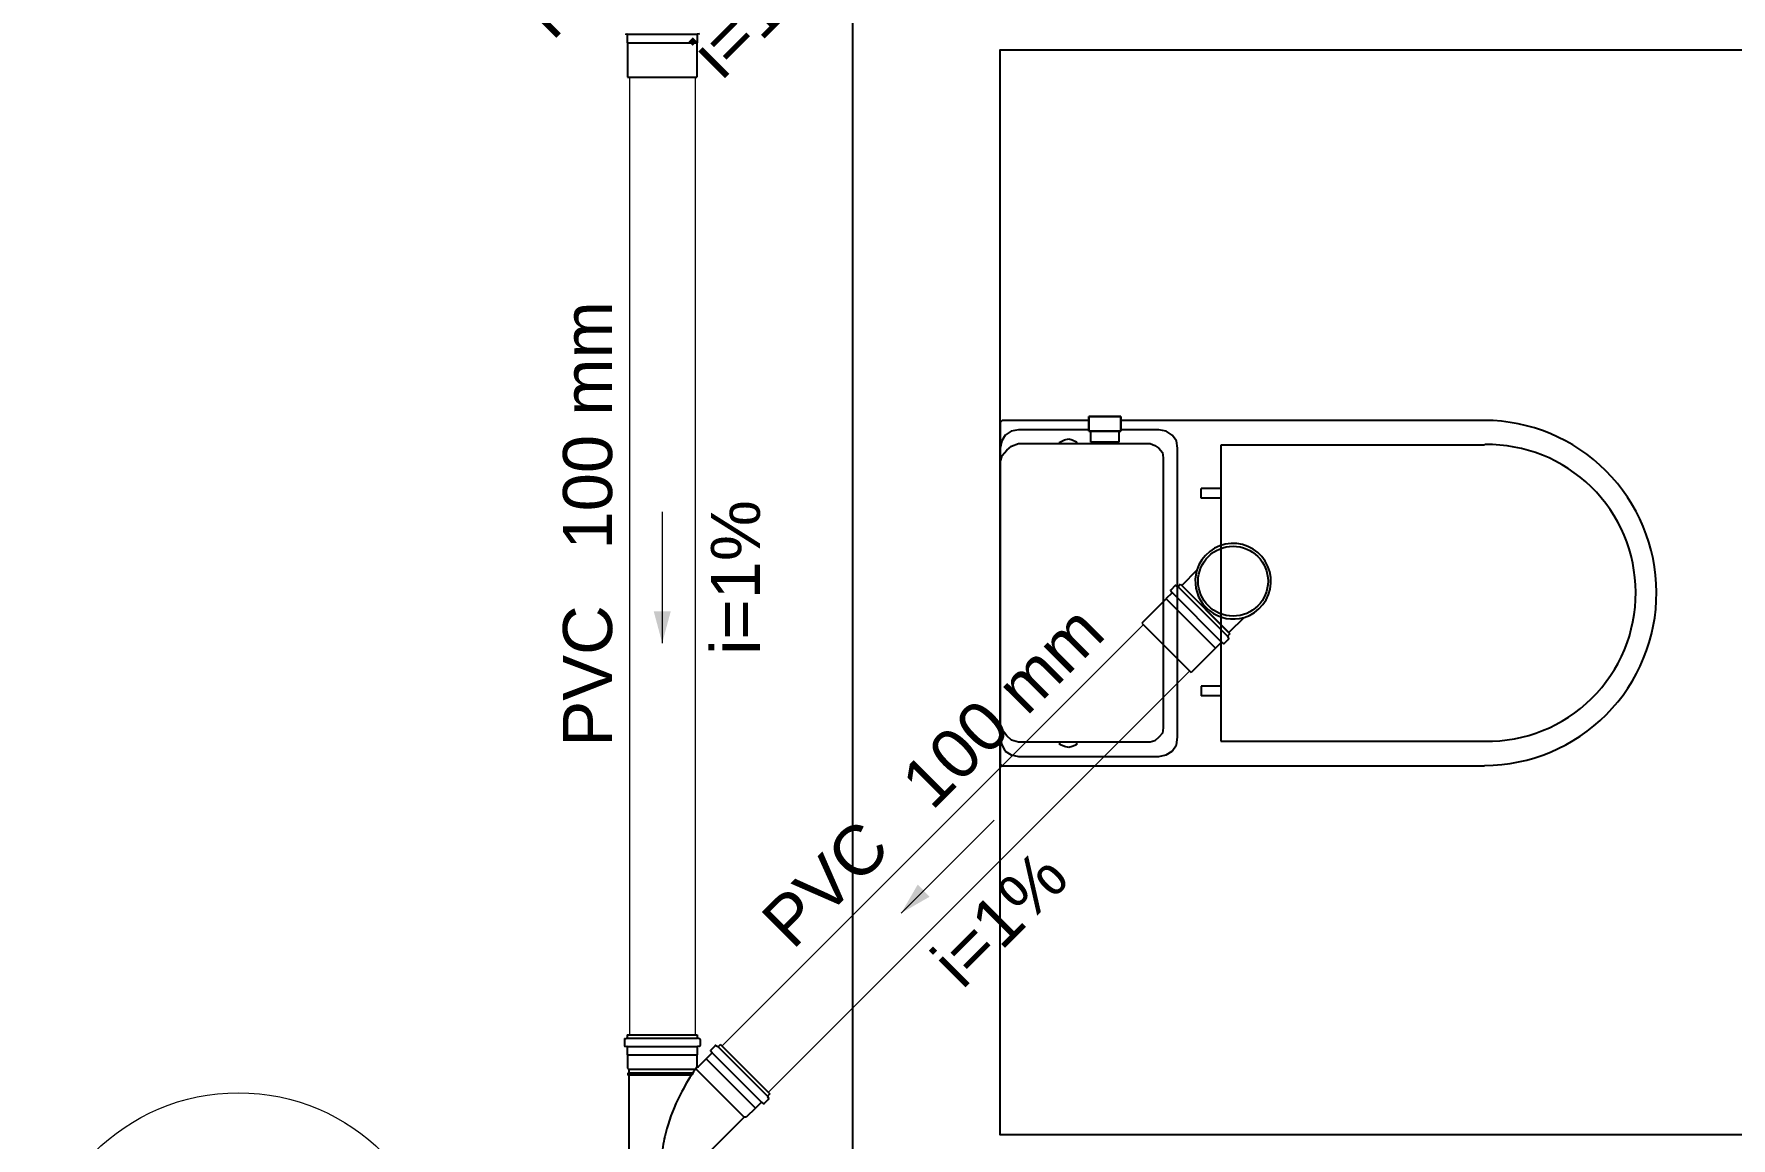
# Model space of a CAD drawing. Header units: millimetres. Extents: x -823 to -490, y -63 to 119.
# Drawn here: x -601.544 to -598.087, y 59.09 to 61.339 of the extents above; entities that cross this region are included whole.
import ezdxf

# ---------------------------------------------------------------- set-up
doc = ezdxf.new("R2010")
doc.units = ezdxf.units.MM
doc.header["$LTSCALE"] = 0.2
doc.header["$MEASUREMENT"] = 0
for name, color, linetype, lineweight in [('CV-Indicação coluna', 5, 'Continuous', 5), ('TQ-Condutos', 5, 'Continuous', 5), ('TQ-Sentido conduto', 9, 'Continuous', 5), ('TQ-Textos conduto', 7, 'Continuous', 5)]:
    doc.layers.add(name, color=color, linetype=linetype, lineweight=lineweight)
doc.layers.add('Simbolos', color=5, linetype='Continuous')
doc.layers.add('Simbolos_int', color=2, linetype='Continuous')
doc.styles.add('Arial', font='arial.ttf')

msp = doc.modelspace()

# ---------------------------------------------------------------- hatches: boundary and pattern name
at = {"layer": 'TQ-Sentido conduto', "linetype": 'Continuous'}
for points in [[(-600.2645, 60.0981), (-600.2472, 60.1626), (-600.2818, 60.1626)], [(-599.7776, 59.5481), (-599.7197, 59.5815), (-599.7442, 59.606)]]:
    msp.add_hatch(color=256, dxfattribs=at).paths.add_polyline_path(points)

# ---------------------------------------------------------------- linework, layer by layer
for p, q in [((-599.5739, 60.5493), (-599.5759, 60.5473)), ((-599.5759, 60.5473), (-599.5759, 60.5453)), ((-599.5759, 60.5453), (-599.5759, 60.5273)), ((-599.5719, 60.5513), (-599.5739, 60.5493)), ((-599.5689, 60.5513), (-599.5719, 60.5513)), ((-599.3953, 60.5513), (-599.5689, 60.5513)), ((-599.5388, 60.5323), (-599.5538, 60.5293)), ((-599.3953, 60.5323), (-599.5388, 60.5323)), ((-599.3953, 60.5594), (-599.3953, 60.5513)), ((-599.3301, 60.5594), (-599.3953, 60.5594)), ((-599.3953, 60.5513), (-599.3953, 60.5293)), ((-599.3301, 60.5513), (-599.3301, 60.5594)), ((-598.5896, 60.5513), (-599.3301, 60.5513)), ((-599.3301, 60.5293), (-599.3301, 60.5513)), ((-599.2528, 60.5323), (-599.3301, 60.5323)), ((-599.2378, 60.5293), (-599.2528, 60.5323)), ((-599.5759, 60.5273), (-599.5759, 60.2012)), ((-599.5729, 60.5102), (-599.5759, 60.4952)), ((-599.5658, 60.5212), (-599.5729, 60.5102)), ((-599.5538, 60.5293), (-599.5658, 60.5212)), ((-599.5628, 60.4911), (-599.5528, 60.4992)), ((-599.5528, 60.4992), (-599.5388, 60.5042)), ((-599.5388, 60.5042), (-599.2709, 60.5042)), ((-599.4545, 60.5082), (-599.4535, 60.5082)), ((-599.4545, 60.5072), (-599.4545, 60.5082)), ((-599.4545, 60.5042), (-599.4545, 60.5072)), ((-599.4535, 60.5082), (-599.4454, 60.5122)), ((-599.4454, 60.5122), (-599.4364, 60.5142)), ((-599.4364, 60.5142), (-599.4294, 60.5122)), ((-599.4294, 60.5122), (-599.4204, 60.5082)), ((-599.4204, 60.5082), (-599.4204, 60.5072)), ((-599.4204, 60.5072), (-599.4204, 60.5042)), ((-599.3953, 60.5293), (-599.3301, 60.5293)), ((-599.3913, 60.5072), (-599.3913, 60.5293)), ((-599.3341, 60.5072), (-599.3913, 60.5072)), ((-599.3341, 60.5293), (-599.3341, 60.5072)), ((-599.2709, 60.5042), (-599.2608, 60.5002)), ((-599.2608, 60.5002), (-599.2528, 60.4952)), ((-599.2257, 60.5212), (-599.2378, 60.5293)), ((-599.2167, 60.5102), (-599.2257, 60.5212)), ((-599.2147, 60.4952), (-599.2167, 60.5102)), ((-598.5896, 60.5012), (-599.1264, 60.5012)), ((-599.1264, 60.5012), (-599.1264, 59.8982)), ((-599.5759, 60.4661), (-599.5719, 60.4801)), ((-599.5719, 60.4801), (-599.5628, 60.4911)), ((-599.2528, 60.4952), (-599.2458, 60.4861)), ((-599.2458, 60.4861), (-599.2438, 60.4751)), ((-599.2438, 60.4751), (-599.2438, 60.2012)), ((-599.2147, 60.2012), (-599.2147, 60.4952)), ((-599.1264, 60.4129), (-599.1665, 60.4129)), ((-599.1665, 60.3928), (-599.1665, 60.4129)), ((-599.1264, 60.3928), (-599.1665, 60.3928)), ((-599.5759, 60.2012), (-599.5759, 59.8721)), ((-599.2438, 60.2012), (-599.2438, 59.9253)), ((-599.2147, 59.9062), (-599.2147, 60.2012)), ((-599.1665, 60.0105), (-599.1665, 59.9905)), ((-599.1264, 60.0105), (-599.1665, 60.0105)), ((-599.1264, 59.9905), (-599.1665, 59.9905)), ((-599.5719, 59.9212), (-599.5759, 59.9343)), ((-599.5628, 59.9092), (-599.5719, 59.9212)), ((-599.5528, 59.9002), (-599.5628, 59.9092)), ((-599.2458, 59.9142), (-599.2528, 59.9062)), ((-599.2438, 59.9253), (-599.2458, 59.9142)), ((-599.5759, 59.9062), (-599.5729, 59.8911)), ((-599.5729, 59.8911), (-599.5658, 59.8781)), ((-599.5658, 59.8781), (-599.5538, 59.8701)), ((-599.5388, 59.8962), (-599.5528, 59.9002)), ((-599.2709, 59.8962), (-599.5388, 59.8962)), ((-599.4545, 59.8922), (-599.4545, 59.8962)), ((-599.4545, 59.8911), (-599.4545, 59.8922)), ((-599.4535, 59.8911), (-599.4545, 59.8911)), ((-599.4454, 59.8871), (-599.4535, 59.8911)), ((-599.4364, 59.8851), (-599.4454, 59.8871)), ((-599.4294, 59.8871), (-599.4364, 59.8851)), ((-599.4204, 59.8911), (-599.4294, 59.8871)), ((-599.4204, 59.8962), (-599.4204, 59.8922)), ((-599.4204, 59.8922), (-599.4204, 59.8911)), ((-599.2608, 59.8992), (-599.2709, 59.8962)), ((-599.2528, 59.9062), (-599.2608, 59.8992)), ((-599.2378, 59.8701), (-599.2257, 59.8781)), ((-599.2257, 59.8781), (-599.2167, 59.8911)), ((-599.2167, 59.8911), (-599.2147, 59.9062)), ((-599.1264, 59.8982), (-598.5896, 59.8982)), ((-599.5759, 59.8721), (-599.5759, 59.855)), ((-599.5759, 59.855), (-599.5759, 59.852)), ((-599.5759, 59.852), (-599.5739, 59.85)), ((-599.5739, 59.85), (-599.5719, 59.848)), ((-599.5719, 59.848), (-599.5689, 59.848)), ((-599.5689, 59.848), (-598.5896, 59.848)), ((-599.5538, 59.8701), (-599.5388, 59.8671)), ((-599.5388, 59.8671), (-599.2528, 59.8671)), ((-599.2528, 59.8671), (-599.2378, 59.8701))]:
    msp.add_line(p, q)
at = {"color": 7}
for p, q in [((-599.3953, 60.5513), (-599.3953, 60.5594)), ((-599.3953, 60.5594), (-599.3301, 60.5594)), ((-599.3953, 60.5293), (-599.3953, 60.5513)), ((-599.3301, 60.5594), (-599.3301, 60.5513)), ((-599.3301, 60.5513), (-599.3301, 60.5293)), ((-599.3301, 60.5293), (-599.3953, 60.5293)), ((-599.3913, 60.5072), (-599.3913, 60.5293)), ((-599.3913, 60.5293), (-599.3341, 60.5293)), ((-599.3341, 60.5072), (-599.3913, 60.5072)), ((-599.3341, 60.5293), (-599.3341, 60.5072))]:
    msp.add_line(p, q, dxfattribs=at)
for points in [[(-599.8769, 73.7554), (-599.8769, 56.9483)], [(-596.5628, 59.0965), (-599.5759, 59.0965), (-599.5759, 61.3059), (-596.5628, 61.3059)]]:
    msp.add_lwpolyline(points)
for centre, radius, start, end in [((-598.5906, 60.2002), 0.3514, 45, 89.7762), ((-598.5836, 60.2002), 0.3021, 45.5882, 90.9397), ((-598.5906, 60.2002), 0.3514, 0.2238, 45), ((-598.5836, 60.2002), 0.3021, 0.2367, 45.5882), ((-598.5836, 60.2002), 0.3021, 314.649, 0.2367), ((-598.5906, 60.2002), 0.3514, 315.224, 0.2238), ((-598.5836, 60.2002), 0.3021, 269.06, 314.649), ((-598.5906, 60.2002), 0.3514, 270.224, 315.224)]:
    msp.add_arc(centre, radius, start, end)
at = {"layer": 'CV-Indicação coluna'}
msp.add_circle((-601.1277, 58.7655), 0.4166, dxfattribs=at)
at = {"layer": 'Simbolos'}
for p, q in [((-600.3403, 61.3386), (-600.3369, 61.3383)), ((-600.3357, 61.337), (-600.3357, 61.3208)), ((-600.1934, 61.337), (-600.1934, 61.3208)), ((-600.1887, 61.3386), (-600.1921, 61.3383)), ((-600.3357, 61.3208), (-600.3353, 61.3205)), ((-600.3353, 61.3205), (-600.3353, 61.2505)), ((-600.1934, 61.3208), (-600.1937, 61.3205)), ((-600.1937, 61.3205), (-600.1937, 61.2505)), ((-599.1754, 60.2463), (-599.2064, 60.2154)), ((-599.2379, 60.188), (-599.2873, 60.1385)), ((-599.2265, 60.1999), (-599.2379, 60.1885)), ((-599.2379, 60.1885), (-599.2379, 60.188)), ((-599.2286, 60.2043), (-599.2264, 60.2017)), ((-599.2196, 60.2151), (-599.2285, 60.2061)), ((-599.218, 60.2153), (-599.2145, 60.2133)), ((-599.2087, 60.2177), (-599.2129, 60.2135)), ((-599.2087, 60.2177), (-599.108, 60.117)), ((-599.108, 60.117), (-599.1122, 60.1128)), ((-599.0794, 60.1503), (-599.1104, 60.1194)), ((-599.1377, 60.0878), (-599.1872, 60.0384)), ((-599.1373, 60.0878), (-599.1377, 60.0878)), ((-599.1258, 60.0993), (-599.1373, 60.0878)), ((-599.1214, 60.0971), (-599.124, 60.0993)), ((-599.1107, 60.1061), (-599.1196, 60.0972)), ((-599.1104, 60.1077), (-599.1125, 60.1112)), ((-600.3415, 59.2908), (-600.3415, 59.2782)), ((-600.3405, 59.2921), (-600.3366, 59.2932)), ((-600.3357, 59.3004), (-600.3357, 59.2944)), ((-600.3357, 59.3004), (-600.1934, 59.3004)), ((-600.1934, 59.3004), (-600.1934, 59.2944)), ((-600.1885, 59.2921), (-600.1924, 59.2932)), ((-600.1875, 59.2908), (-600.1875, 59.2782)), ((-600.3403, 59.2769), (-600.3369, 59.2765)), ((-600.3357, 59.2752), (-600.3357, 59.2591)), ((-600.3357, 59.2591), (-600.3353, 59.2587)), ((-600.3353, 59.2587), (-600.3353, 59.2324)), ((-600.1934, 59.2591), (-600.1937, 59.2587)), ((-600.1937, 59.2587), (-600.1937, 59.237)), ((-600.1934, 59.2752), (-600.1934, 59.2591)), ((-600.1887, 59.2769), (-600.1921, 59.2765)), ((-600.1635, 59.2628), (-600.1749, 59.2514)), ((-600.1566, 59.278), (-600.1656, 59.2691)), ((-600.1656, 59.2673), (-600.1634, 59.2647)), ((-600.155, 59.2782), (-600.1515, 59.2762)), ((-600.1457, 59.2806), (-600.1499, 59.2764)), ((-600.1457, 59.2806), (-600.0451, 59.18)), ((-600.3353, 59.2324), (-600.3324, 59.2294)), ((-600.3324, 59.2224), (-600.3344, 59.2222)), ((-600.3344, 59.2222), (-600.3344, 59.2182)), ((-600.3324, 59.2181), (-600.3344, 59.2182)), ((-600.3324, 59.2294), (-600.3324, 59.2224)), ((-600.3324, 59.2181), (-600.3324, 59.0211)), ((-600.1749, 59.251), (-600.1903, 59.2356)), ((-600.1749, 59.2514), (-600.1749, 59.251)), ((-600.0748, 59.1508), (-600.0934, 59.1322)), ((-600.0743, 59.1508), (-600.0748, 59.1508)), ((-600.0629, 59.1622), (-600.0743, 59.1508)), ((-600.0584, 59.1601), (-600.0611, 59.1623)), ((-600.0477, 59.1691), (-600.0566, 59.1602)), ((-600.0475, 59.1707), (-600.0495, 59.1742)), ((-600.0451, 59.18), (-600.0493, 59.1758)), ((-600.0976, 59.1322), (-600.196, 59.0337)), ((-600.0934, 59.1322), (-600.0976, 59.1322))]:
    msp.add_line(p, q, dxfattribs=at)
for points in [[(-600.3357, 61.337), (-600.3357, 61.3372), (-600.3357, 61.3374), (-600.3358, 61.3376), (-600.3359, 61.3378), (-600.3361, 61.3379), (-600.3363, 61.3381), (-600.3365, 61.3382), (-600.3367, 61.3382), (-600.3369, 61.3383)], [(-600.1921, 61.3383), (-600.1924, 61.3382), (-600.1926, 61.3382), (-600.1928, 61.3381), (-600.1929, 61.3379), (-600.1931, 61.3378), (-600.1932, 61.3376), (-600.1933, 61.3374), (-600.1933, 61.3372), (-600.1934, 61.337)], [(-599.0794, 60.1503), (-599.0685, 60.1545), (-599.0583, 60.1604), (-599.0491, 60.1678), (-599.0411, 60.1764), (-599.0346, 60.1862), (-599.0296, 60.1968), (-599.0263, 60.2081), (-599.0248, 60.2198), (-599.025, 60.2316), (-599.027, 60.2431), (-599.0308, 60.2543), (-599.0362, 60.2647), (-599.0432, 60.2742), (-599.0515, 60.2825), (-599.061, 60.2895), (-599.0714, 60.2949), (-599.0826, 60.2987), (-599.0942, 60.3007), (-599.1059, 60.301), (-599.1176, 60.2994), (-599.1289, 60.2961), (-599.1395, 60.2911), (-599.1493, 60.2846), (-599.158, 60.2766), (-599.1653, 60.2674), (-599.1712, 60.2573), (-599.1754, 60.2463)], [(-599.1754, 60.2463), (-599.1775, 60.2373), (-599.1786, 60.2281), (-599.1785, 60.2189), (-599.1774, 60.2098), (-599.1751, 60.2008), (-599.1718, 60.1922), (-599.1675, 60.1841), (-599.1623, 60.1765), (-599.1561, 60.1696), (-599.1492, 60.1635), (-599.1417, 60.1582), (-599.1335, 60.1539), (-599.1249, 60.1506), (-599.1159, 60.1483), (-599.1068, 60.1472), (-599.0976, 60.1471), (-599.0884, 60.1482), (-599.0794, 60.1503)], [(-599.2285, 60.2061), (-599.2287, 60.206), (-599.2288, 60.2058), (-599.2289, 60.2056), (-599.2289, 60.2054), (-599.2289, 60.2051), (-599.2289, 60.2049), (-599.2288, 60.2047), (-599.2287, 60.2045), (-599.2286, 60.2043)], [(-599.2265, 60.1999), (-599.2263, 60.2), (-599.2262, 60.2002), (-599.2261, 60.2004), (-599.2261, 60.2007), (-599.2261, 60.2009), (-599.2261, 60.2011), (-599.2262, 60.2013), (-599.2263, 60.2015), (-599.2264, 60.2017)], [(-599.218, 60.2153), (-599.2182, 60.2154), (-599.2183, 60.2154), (-599.2185, 60.2154), (-599.2187, 60.2154), (-599.2189, 60.2154), (-599.2191, 60.2154), (-599.2193, 60.2153), (-599.2194, 60.2152), (-599.2196, 60.2151)], [(-599.2145, 60.2133), (-599.2143, 60.2132), (-599.2141, 60.2131), (-599.2139, 60.2131), (-599.2137, 60.2131), (-599.2135, 60.2131), (-599.2134, 60.2132), (-599.2132, 60.2132), (-599.213, 60.2133), (-599.2129, 60.2135)], [(-599.124, 60.0993), (-599.1242, 60.0995), (-599.1244, 60.0996), (-599.1246, 60.0996), (-599.1248, 60.0996), (-599.1251, 60.0996), (-599.1253, 60.0996), (-599.1255, 60.0995), (-599.1257, 60.0994), (-599.1258, 60.0993)], [(-599.1214, 60.0971), (-599.1212, 60.097), (-599.121, 60.0969), (-599.1208, 60.0968), (-599.1206, 60.0968), (-599.1204, 60.0968), (-599.1201, 60.0969), (-599.1199, 60.0969), (-599.1198, 60.0971), (-599.1196, 60.0972)], [(-599.1122, 60.1128), (-599.1124, 60.1127), (-599.1125, 60.1125), (-599.1126, 60.1124), (-599.1126, 60.1122), (-599.1126, 60.112), (-599.1126, 60.1118), (-599.1126, 60.1116), (-599.1125, 60.1114), (-599.1125, 60.1112)], [(-599.1107, 60.1061), (-599.1105, 60.1063), (-599.1104, 60.1064), (-599.1103, 60.1066), (-599.1103, 60.1068), (-599.1103, 60.107), (-599.1103, 60.1072), (-599.1103, 60.1074), (-599.1104, 60.1076), (-599.1104, 60.1077)], [(-600.3405, 59.2921), (-600.3407, 59.292), (-600.3409, 59.292), (-600.3411, 59.2918), (-600.3412, 59.2917), (-600.3413, 59.2915), (-600.3414, 59.2914), (-600.3415, 59.2912), (-600.3415, 59.291), (-600.3415, 59.2908)], [(-600.3366, 59.2932), (-600.3365, 59.2932), (-600.3363, 59.2933), (-600.3361, 59.2934), (-600.336, 59.2936), (-600.3359, 59.2937), (-600.3358, 59.2939), (-600.3357, 59.2941), (-600.3357, 59.2943), (-600.3357, 59.2944)], [(-600.1934, 59.2944), (-600.1933, 59.2943), (-600.1933, 59.2941), (-600.1932, 59.2939), (-600.1931, 59.2937), (-600.193, 59.2936), (-600.1929, 59.2934), (-600.1927, 59.2933), (-600.1926, 59.2932), (-600.1924, 59.2932)], [(-600.1875, 59.2908), (-600.1875, 59.291), (-600.1875, 59.2912), (-600.1876, 59.2914), (-600.1877, 59.2915), (-600.1878, 59.2917), (-600.188, 59.2918), (-600.1881, 59.292), (-600.1883, 59.292), (-600.1885, 59.2921)], [(-600.3415, 59.2782), (-600.3415, 59.278), (-600.3415, 59.2778), (-600.3414, 59.2776), (-600.3413, 59.2774), (-600.3411, 59.2772), (-600.3409, 59.2771), (-600.3407, 59.277), (-600.3405, 59.2769), (-600.3403, 59.2769)], [(-600.3357, 59.2752), (-600.3357, 59.2754), (-600.3357, 59.2757), (-600.3358, 59.2759), (-600.3359, 59.276), (-600.3361, 59.2762), (-600.3363, 59.2763), (-600.3365, 59.2764), (-600.3367, 59.2765), (-600.3369, 59.2766)], [(-600.1921, 59.2766), (-600.1924, 59.2765), (-600.1926, 59.2764), (-600.1928, 59.2763), (-600.1929, 59.2762), (-600.1931, 59.276), (-600.1932, 59.2759), (-600.1933, 59.2757), (-600.1933, 59.2754), (-600.1934, 59.2752)], [(-600.1887, 59.2769), (-600.1885, 59.2769), (-600.1883, 59.277), (-600.1881, 59.2771), (-600.1879, 59.2772), (-600.1878, 59.2774), (-600.1876, 59.2776), (-600.1876, 59.2778), (-600.1875, 59.278), (-600.1875, 59.2782)], [(-600.1655, 59.2691), (-600.1657, 59.2689), (-600.1658, 59.2687), (-600.1659, 59.2685), (-600.1659, 59.2683), (-600.1659, 59.2681), (-600.1659, 59.2679), (-600.1659, 59.2677), (-600.1658, 59.2675), (-600.1656, 59.2673)], [(-600.1635, 59.2629), (-600.1633, 59.263), (-600.1632, 59.2632), (-600.1632, 59.2634), (-600.1631, 59.2636), (-600.1631, 59.2638), (-600.1631, 59.2641), (-600.1632, 59.2643), (-600.1633, 59.2645), (-600.1634, 59.2647)], [(-600.155, 59.2782), (-600.1552, 59.2783), (-600.1554, 59.2784), (-600.1556, 59.2784), (-600.1558, 59.2784), (-600.1559, 59.2784), (-600.1561, 59.2783), (-600.1563, 59.2783), (-600.1565, 59.2782), (-600.1566, 59.278)], [(-600.1515, 59.2762), (-600.1513, 59.2761), (-600.1511, 59.2761), (-600.151, 59.2761), (-600.1508, 59.2761), (-600.1506, 59.2761), (-600.1504, 59.2761), (-600.1502, 59.2762), (-600.15, 59.2763), (-600.1499, 59.2764)], [(-600.1937, 59.237), (-600.1937, 59.2367), (-600.1936, 59.2365), (-600.1935, 59.2362), (-600.1934, 59.236), (-600.1933, 59.2358), (-600.1931, 59.2356), (-600.1929, 59.2354), (-600.1927, 59.2353), (-600.1925, 59.2352), (-600.1922, 59.2351), (-600.1919, 59.235), (-600.1917, 59.235), (-600.1914, 59.235), (-600.1912, 59.2351), (-600.1909, 59.2352), (-600.1907, 59.2353), (-600.1905, 59.2354), (-600.1903, 59.2356)], [(-600.0611, 59.1623), (-600.0612, 59.1624), (-600.0614, 59.1625), (-600.0617, 59.1626), (-600.0619, 59.1626), (-600.0621, 59.1626), (-600.0623, 59.1626), (-600.0625, 59.1625), (-600.0627, 59.1624), (-600.0629, 59.1622)], [(-600.0584, 59.1601), (-600.0582, 59.16), (-600.058, 59.1599), (-600.0578, 59.1598), (-600.0576, 59.1598), (-600.0574, 59.1598), (-600.0572, 59.1598), (-600.057, 59.1599), (-600.0568, 59.16), (-600.0566, 59.1602)], [(-600.0493, 59.1758), (-600.0494, 59.1757), (-600.0495, 59.1755), (-600.0496, 59.1753), (-600.0496, 59.1751), (-600.0497, 59.175), (-600.0497, 59.1748), (-600.0496, 59.1746), (-600.0496, 59.1744), (-600.0495, 59.1742)], [(-600.0477, 59.1691), (-600.0476, 59.1692), (-600.0475, 59.1694), (-600.0474, 59.1696), (-600.0473, 59.1698), (-600.0473, 59.17), (-600.0473, 59.1702), (-600.0473, 59.1703), (-600.0474, 59.1705), (-600.0475, 59.1707)]]:
    msp.add_lwpolyline(points, dxfattribs=at)
at = {"layer": 'Simbolos_int'}
for p, q in [((-600.3357, 61.3382), (-600.1934, 61.3382)), ((-600.3353, 61.3205), (-600.1937, 61.3205)), ((-600.3353, 61.2505), (-600.1937, 61.2505)), ((-599.2379, 60.188), (-599.1377, 60.0878)), ((-599.2256, 60.2007), (-599.125, 60.1001)), ((-599.2136, 60.2127), (-599.113, 60.1121)), ((-599.2064, 60.2154), (-599.1104, 60.1194)), ((-599.2873, 60.1385), (-599.1872, 60.0384)), ((-600.3357, 59.2934), (-600.1934, 59.2934)), ((-600.3357, 59.2764), (-600.1934, 59.2764)), ((-600.1937, 59.2587), (-600.3353, 59.2587)), ((-600.1626, 59.2637), (-600.062, 59.1631)), ((-600.1506, 59.2757), (-600.05, 59.1751)), ((-600.1973, 59.2294), (-600.3324, 59.2294)), ((-600.2021, 59.2224), (-600.3324, 59.2224)), ((-600.205, 59.2181), (-600.3324, 59.2181)), ((-600.0976, 59.1322), (-600.1963, 59.2309)), ((-600.0743, 59.1508), (-600.1749, 59.2514)), ((-600.0748, 59.1508), (-600.1749, 59.251))]:
    msp.add_line(p, q, dxfattribs=at)
for points in [[(-600.193, 59.2355), (-600.1968, 59.2301), (-600.2006, 59.2246), (-600.2043, 59.219), (-600.208, 59.2134), (-600.2115, 59.2078), (-600.2149, 59.2021), (-600.2182, 59.1963), (-600.2215, 59.1905), (-600.2246, 59.1846)], [(-600.2246, 59.1846), (-600.2288, 59.1765), (-600.2327, 59.1684), (-600.2365, 59.1601), (-600.2401, 59.1518), (-600.2435, 59.1434), (-600.2467, 59.135), (-600.2497, 59.1264), (-600.2526, 59.1178), (-600.2552, 59.1092)], [(-600.2552, 59.1092), (-600.2567, 59.1039), (-600.2581, 59.0987), (-600.2594, 59.0934), (-600.2605, 59.0881), (-600.2615, 59.0827), (-600.2624, 59.0774), (-600.2632, 59.072), (-600.2639, 59.0666), (-600.2645, 59.0612)]]:
    msp.add_lwpolyline(points, dxfattribs=at)
msp.add_circle((-599.1017, 60.224), 0.0712, dxfattribs=at)
at = {"layer": 'TQ-Condutos'}
for p, q in [((-600.3313, 61.2505), (-600.3313, 59.3004)), ((-600.1977, 61.2505), (-600.1977, 59.3004)), ((-599.2845, 60.1357), (-600.1426, 59.2776)), ((-599.19, 60.0412), (-600.0481, 59.1831))]:
    msp.add_line(p, q, dxfattribs=at)
at = {"layer": 'TQ-Sentido conduto'}
for points in [[(-600.2645, 60.3653), (-600.2645, 60.0981)], [(-599.5886, 59.7371), (-599.7776, 59.5481)]]:
    msp.add_lwpolyline(points, dxfattribs=at)

# ---------------------------------------------------------------- texts
at = {"layer": 'TQ-Textos conduto', "char_height": 0.10021, "line_spacing_factor": 0.6, "style": 'Arial'}
for s, insert, width, attachment_point, rotation in [('PVC', (-600.2838, 61.5251), 0.57591, 9, 45.0001), ('i=1%', (-600.031, 61.3527), 0.630293, 8, 45.0001), ('100 mm', (-600.3651, 60.2885), 1.01128, 7, 90.0002), ('i=1%', (-600.0644, 60.2317), 0.630293, 8, 90.0002), ('PVC', (-600.3651, 60.1749), 0.57591, 9, 90.0002), ('100 mm', (-599.714, 59.7539), 1.01128, 7, 45.0001), ('PVC', (-599.7943, 59.6736), 0.57591, 9, 45.0001), ('i=1%', (-599.5416, 59.5011), 0.630293, 8, 45.0001)]:
    msp.add_mtext(s, dxfattribs=dict(at, insert=insert, width=width, attachment_point=attachment_point, rotation=rotation))

doc.saveas('drawing.dxf')
